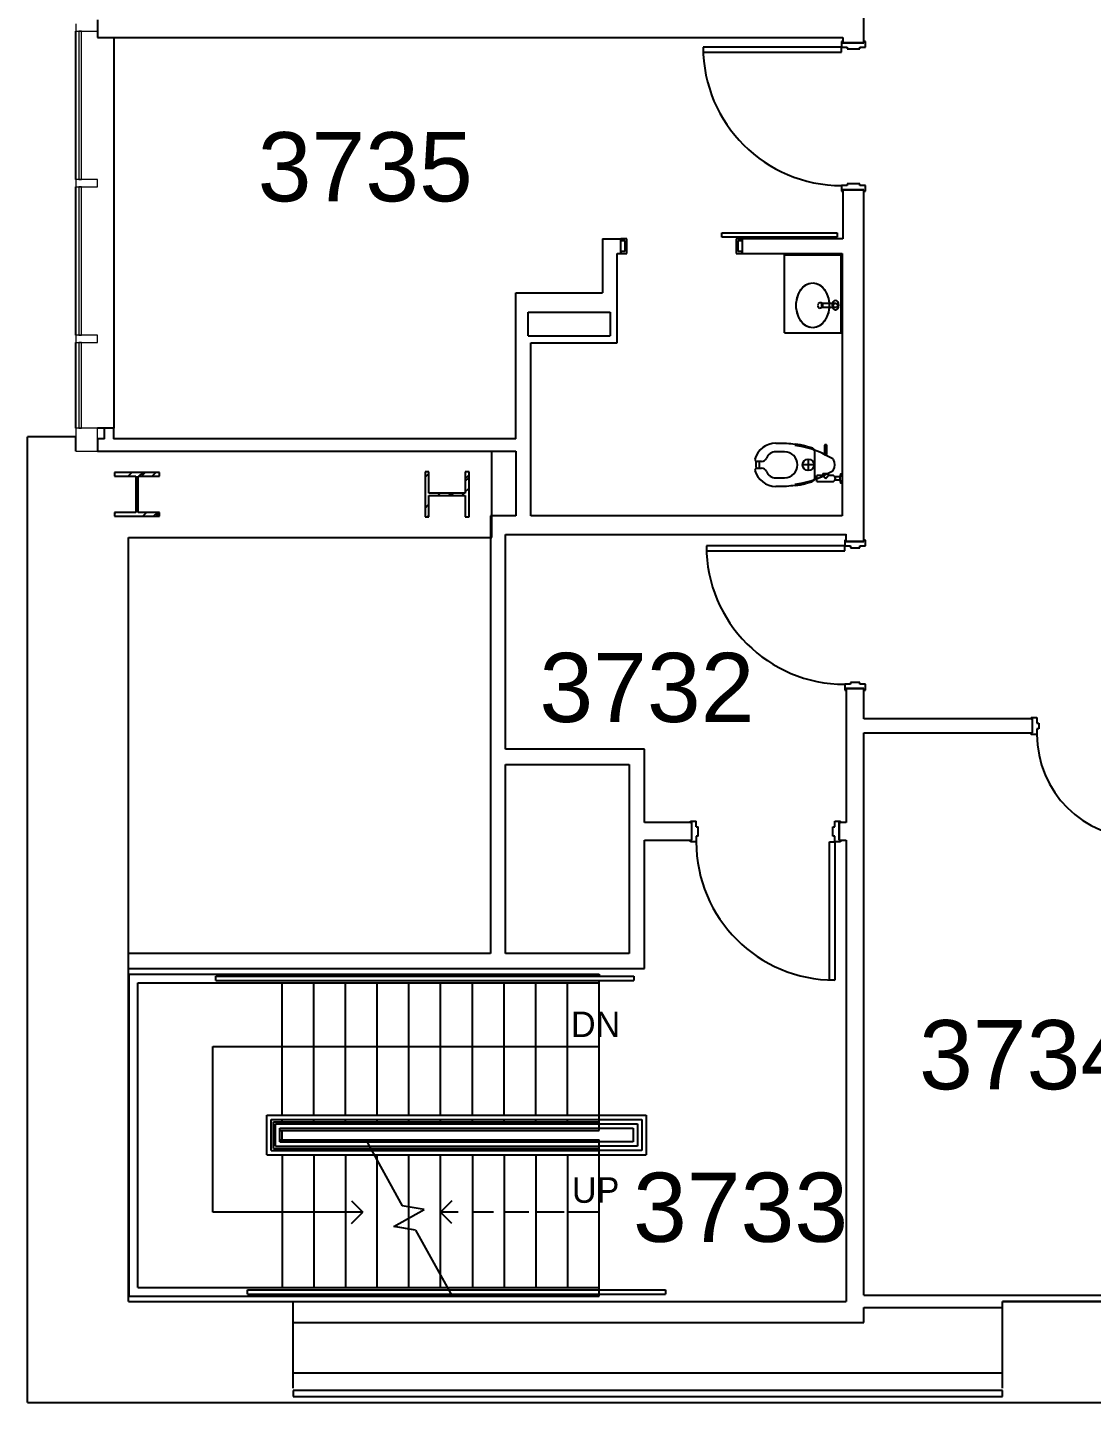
# Model space of a CAD drawing. Header units: inches. Extents: x -1169 to 5569, y -44 to 4300.
# Drawn here: x -59.4 to 309.5, y 2068.1 to 2545 of the extents above; entities that cross this region are included whole.
import ezdxf

# ---------------------------------------------------------------- set-up
doc = ezdxf.new("R2010")
doc.units = ezdxf.units.IN
doc.header["$LTSCALE"] = 96
doc.header["$MEASUREMENT"] = 0
for name, color, linetype in [('A-ANNO-ROOM', 4, 'CONTINUOUS'), ('A-ANNO-TEXT', 4, 'CONTINUOUS'), ('A-COLS', 5, 'CONTINUOUS'), ('A-DOOR', 2, 'CONTINUOUS'), ('A-FLOR-HRAL', 1, 'CONTINUOUS'), ('A-FLOR-PFIX', 2, 'CONTINUOUS'), ('A-FLOR-STRS', 2, 'CONTINUOUS'), ('A-GLAZ', 2, 'CONTINUOUS'), ('A-WALL-FULL', 6, 'CONTINUOUS')]:
    doc.layers.add(name, color=color, linetype=linetype)
doc.styles.add('AE-106$0$Standard', font='txt')
doc.styles.add('Arial', font='arial.ttf')

msp = doc.modelspace()

# ---------------------------------------------------------------- linework, layer by layer
at = {"layer": 'A-ANNO-TEXT'}
for p, q in [((4.83, 2191.58), (138.83, 2191.58)), ((4.83, 2134.08), (4.83, 2191.58)), ((52.92, 2137.97), (56.81, 2134.08)), ((87.72, 2137.97), (83.83, 2134.08)), ((56.81, 2134.08), (4.83, 2134.08)), ((52.92, 2130.19), (56.81, 2134.08)), ((87.72, 2130.19), (83.83, 2134.08)), ((89.94, 2134.08), (83.83, 2134.08)), ((102.16, 2134.08), (94.83, 2134.08)), ((114.38, 2134.08), (105.83, 2134.08)), ((126.61, 2134.08), (116.83, 2134.08)), ((138.83, 2134.08), (127.83, 2134.08))]:
    msp.add_line(p, q, dxfattribs=at)
at = {"layer": 'A-COLS'}
for p, q in [((-13.6, 2390.69), (-29.25, 2390.69)), ((-29.25, 2390.69), (-29.25, 2389.38)), ((-24.53, 2389.38), (-23.22, 2390.69)), ((-20.79, 2389.38), (-19.48, 2390.69)), ((-19.92, 2389.38), (-18.61, 2390.69)), ((-16.18, 2389.38), (-14.88, 2390.69)), ((-13.6, 2389.38), (-13.6, 2390.69)), ((78.47, 2390.9), (78.47, 2375.25)), ((79.78, 2390.9), (78.47, 2390.9)), ((78.47, 2389), (79.78, 2390.3)), ((79.78, 2383.49), (79.78, 2390.9)), ((93.69, 2390.9), (92.38, 2390.9)), ((92.38, 2390.9), (92.38, 2383.49)), ((92.38, 2388.51), (93.69, 2389.81)), ((93.69, 2375.25), (93.69, 2390.9)), ((-29.25, 2389.38), (-21.84, 2389.38)), ((-21.84, 2389.38), (-21.84, 2376.78)), ((-21.84, 2388.33), (-21.01, 2389.16)), ((-21.84, 2387.46), (-21.01, 2388.29)), ((-21.01, 2376.78), (-21.01, 2389.38)), ((-21.01, 2389.38), (-13.6, 2389.38)), ((92.38, 2387.63), (93.69, 2388.94)), ((92.38, 2383.9), (93.69, 2385.21)), ((-21.84, 2383.73), (-21.01, 2384.55)), ((92.38, 2383.49), (79.78, 2383.49)), ((79.78, 2375.25), (79.78, 2382.66)), ((79.78, 2382.66), (92.38, 2382.66)), ((82.8, 2382.66), (83.63, 2383.49)), ((86.54, 2382.66), (87.36, 2383.49)), ((87.41, 2382.66), (88.24, 2383.49)), ((91.14, 2382.66), (91.97, 2383.49)), ((92.38, 2382.66), (92.38, 2375.25)), ((-21.84, 2376.78), (-29.25, 2376.78)), ((-29.25, 2376.78), (-29.25, 2375.47)), ((-29.25, 2376.32), (-28.79, 2376.78)), ((-29.25, 2375.47), (-13.6, 2375.47)), ((-13.6, 2376.78), (-21.01, 2376.78)), ((-19.43, 2375.47), (-18.12, 2376.78)), ((-15.69, 2375.47), (-14.39, 2376.78)), ((-14.82, 2375.47), (-13.6, 2376.69)), ((-13.6, 2375.47), (-13.6, 2376.78)), ((78.47, 2378.33), (79.78, 2379.64)), ((78.47, 2375.25), (79.78, 2375.25)), ((79.13, 2375.25), (79.78, 2375.9)), ((92.38, 2375.25), (93.69, 2375.25))]:
    msp.add_line(p, q, dxfattribs=at)
at = {"layer": 'A-DOOR'}
for p, q in [((174.83, 2538.2), (174.83, 2536.45)), ((222.83, 2538.2), (174.83, 2538.2)), ((223.33, 2540.2), (222.83, 2540.2)), ((222.83, 2540.2), (222.83, 2538.2)), ((222.83, 2536.45), (222.83, 2538.2)), ((222.83, 2538.2), (224.76, 2538.2)), ((223.33, 2539.7), (223.33, 2540.2)), ((230.58, 2539.7), (223.33, 2539.7)), ((224.76, 2538.2), (224.76, 2537.58)), ((224.76, 2537.58), (229.14, 2537.58)), ((229.14, 2537.58), (229.14, 2538.2)), ((229.14, 2538.2), (231.08, 2538.2)), ((231.08, 2540.2), (230.58, 2540.2)), ((230.58, 2540.2), (230.58, 2539.7)), ((231.08, 2538.2), (231.08, 2540.2)), ((174.83, 2536.45), (222.83, 2536.45)), ((224.76, 2490.2), (222.83, 2490.2)), ((222.83, 2490.2), (222.83, 2488.2)), ((229.14, 2490.83), (224.76, 2490.83)), ((224.76, 2490.83), (224.76, 2490.2)), ((229.14, 2490.2), (229.14, 2490.83)), ((231.08, 2490.2), (229.14, 2490.2)), ((231.08, 2488.2), (231.08, 2490.2)), ((222.83, 2488.2), (223.33, 2488.2)), ((223.33, 2488.2), (223.33, 2488.7)), ((223.33, 2488.7), (230.58, 2488.7)), ((230.58, 2488.7), (230.58, 2488.2)), ((230.58, 2488.2), (231.08, 2488.2)), ((148.33, 2471.76), (146.33, 2471.76)), ((146.33, 2471.76), (146.33, 2471.14)), ((146.33, 2471.14), (147.7, 2471.14)), ((147.7, 2471.14), (147.7, 2467.26)), ((148.33, 2466.64), (148.33, 2471.76)), ((181.33, 2472.26), (181.33, 2473.76)), ((181.33, 2473.76), (221.33, 2473.76)), ((221.33, 2472.26), (181.33, 2472.26)), ((188.33, 2471.76), (186.33, 2471.76)), ((186.33, 2471.76), (186.33, 2466.64)), ((186.95, 2467.26), (186.95, 2471.14)), ((186.95, 2471.14), (188.33, 2471.14)), ((188.33, 2471.14), (188.33, 2471.76)), ((188.33, 2471.08), (188.33, 2471.7)), ((221.33, 2473.76), (221.33, 2472.26)), ((147.7, 2467.26), (146.33, 2467.26)), ((146.33, 2467.26), (146.33, 2466.64)), ((146.33, 2466.64), (148.33, 2466.64)), ((186.33, 2466.64), (188.33, 2466.64)), ((188.33, 2467.26), (186.95, 2467.26)), ((188.33, 2466.64), (188.33, 2467.26)), ((224.45, 2367.2), (223.95, 2367.2)), ((223.95, 2367.2), (223.95, 2365.2)), ((224.45, 2366.7), (224.45, 2367.2)), ((230.58, 2366.7), (224.45, 2366.7)), ((231.08, 2367.2), (230.58, 2367.2)), ((230.58, 2367.2), (230.58, 2366.7)), ((231.08, 2365.2), (231.08, 2367.2)), ((175.95, 2365.2), (175.95, 2363.45)), ((223.95, 2365.2), (175.95, 2365.2)), ((175.95, 2363.45), (223.95, 2363.45)), ((223.95, 2363.45), (223.95, 2365.2)), ((223.95, 2365.2), (225.89, 2365.2)), ((225.89, 2365.2), (225.89, 2364.58)), ((225.89, 2364.58), (229.14, 2364.58)), ((229.14, 2364.58), (229.14, 2365.2)), ((229.14, 2365.2), (231.08, 2365.2)), ((225.89, 2317.2), (223.95, 2317.2)), ((223.95, 2317.2), (223.95, 2315.2)), ((223.95, 2315.2), (224.45, 2315.2)), ((224.45, 2315.2), (224.45, 2315.7)), ((224.45, 2315.7), (230.58, 2315.7)), ((229.14, 2317.83), (225.89, 2317.83)), ((225.89, 2317.83), (225.89, 2317.2)), ((229.14, 2317.2), (229.14, 2317.83)), ((231.08, 2317.2), (229.14, 2317.2)), ((230.58, 2315.7), (230.58, 2315.2)), ((230.58, 2315.2), (231.08, 2315.2)), ((231.08, 2315.2), (231.08, 2317.2)), ((288.58, 2305.7), (288.58, 2305.2)), ((288.58, 2305.7), (290.58, 2305.7)), ((288.58, 2305.2), (289.08, 2305.2)), ((289.08, 2300.33), (289.08, 2305.2)), ((290.58, 2305.7), (290.58, 2303.76)), ((290.58, 2303.76), (291.2, 2303.76)), ((291.2, 2303.76), (291.2, 2301.76)), ((288.58, 2300.33), (289.08, 2300.33)), ((288.58, 2299.83), (288.58, 2300.33)), ((290.58, 2299.83), (288.58, 2299.83)), ((290.58, 2301.76), (290.58, 2299.83)), ((291.2, 2301.76), (290.58, 2301.76)), ((170.45, 2269.2), (170.45, 2269.7)), ((170.45, 2269.7), (172.45, 2269.7)), ((170.45, 2269.2), (170.95, 2269.2)), ((170.95, 2263.08), (170.95, 2269.2)), ((172.45, 2267.76), (172.45, 2269.7)), ((172.45, 2267.76), (173.08, 2267.76)), ((173.08, 2264.51), (173.08, 2267.76)), ((219.83, 2264.51), (219.83, 2267.76)), ((219.83, 2267.76), (220.45, 2267.76)), ((220.45, 2267.76), (220.45, 2269.7)), ((220.45, 2269.7), (222.45, 2269.7)), ((221.95, 2263.08), (221.95, 2269.2)), ((221.95, 2269.2), (222.45, 2269.2)), ((222.45, 2269.2), (222.45, 2269.7)), ((170.45, 2263.08), (170.95, 2263.08)), ((170.45, 2262.58), (170.45, 2263.08)), ((172.45, 2262.58), (170.45, 2262.58)), ((172.45, 2264.51), (172.45, 2262.58)), ((173.08, 2264.51), (172.45, 2264.51)), ((218.7, 2262.58), (220.45, 2262.58)), ((218.7, 2214.58), (218.7, 2262.58)), ((220.45, 2264.51), (219.83, 2264.51)), ((220.45, 2262.58), (220.45, 2264.51)), ((220.45, 2262.58), (220.45, 2214.58)), ((222.45, 2262.58), (220.45, 2262.58)), ((221.95, 2263.08), (222.45, 2263.08)), ((222.45, 2263.08), (222.45, 2262.58)), ((220.45, 2214.58), (218.7, 2214.58))]:
    msp.add_line(p, q, dxfattribs=at)
for centre, radius in [((222.83, 2538.2), 48), ((222.83, 2538.2), 48), ((223.95, 2365.2), 48), ((223.95, 2365.2), 48), ((326.58, 2299.83), 36), ((326.58, 2299.83), 36), ((220.45, 2262.58), 48), ((220.45, 2262.58), 48)]:
    msp.add_arc(centre, radius, 180, 270, dxfattribs=at)
at = {"layer": 'A-FLOR-HRAL'}
for p, q in [((5.83, 2215.95), (150.83, 2215.95)), ((5.83, 2214.45), (5.83, 2215.95)), ((5.83, 2214.45), (150.83, 2214.45)), ((150.83, 2215.95), (150.83, 2214.45)), ((23.58, 2167.7), (155.08, 2167.7)), ((23.58, 2153.95), (23.58, 2167.7)), ((25.08, 2166.2), (153.58, 2166.2)), ((25.08, 2155.45), (25.08, 2166.2)), ((153.58, 2166.2), (153.58, 2155.45)), ((155.08, 2167.7), (155.08, 2153.95)), ((26.58, 2164.7), (152.08, 2164.7)), ((26.58, 2156.95), (26.58, 2164.7)), ((28.08, 2163.2), (150.58, 2163.2)), ((28.08, 2158.45), (28.08, 2163.2)), ((150.58, 2163.2), (150.58, 2158.45)), ((152.08, 2164.7), (152.08, 2156.95)), ((26.58, 2156.95), (138.83, 2156.95)), ((28.08, 2158.45), (138.83, 2158.45)), ((150.58, 2158.45), (138.83, 2158.45)), ((152.08, 2156.95), (138.83, 2156.95)), ((23.58, 2153.95), (138.83, 2153.95)), ((25.08, 2155.45), (138.83, 2155.45)), ((153.58, 2155.45), (138.83, 2155.45)), ((138.83, 2153.95), (155.08, 2153.95)), ((16.83, 2107.2), (161.83, 2107.2)), ((16.83, 2105.7), (16.83, 2107.2)), ((16.83, 2105.7), (161.83, 2105.7)), ((161.83, 2107.2), (161.83, 2105.7))]:
    msp.add_line(p, q, dxfattribs=at)
at = {"layer": 'A-FLOR-PFIX'}
for p, q in [((203.08, 2439.14), (203.08, 2466.64)), ((203.08, 2466.14), (222.58, 2466.14)), ((222.58, 2466.14), (222.58, 2439.14)), ((210.5, 2455.75), (211.64, 2456.25)), ((211.46, 2456.19), (211.71, 2456.27)), ((211.64, 2456.25), (212.83, 2456.42)), ((212.83, 2456.42), (214.02, 2456.25)), ((214.02, 2456.25), (215.15, 2455.75)), ((207.39, 2451.04), (207.87, 2452.53)), ((207.87, 2452.53), (208.58, 2453.85)), ((208.58, 2453.85), (209.46, 2454.93)), ((209.46, 2454.93), (210.5, 2455.75)), ((215.15, 2455.75), (216.19, 2454.93)), ((216.19, 2454.93), (217.08, 2453.85)), ((217.08, 2453.85), (217.78, 2452.53)), ((217.78, 2452.53), (218.26, 2451.04)), ((207.14, 2449.45), (207.39, 2451.04)), ((207.14, 2447.83), (207.14, 2449.45)), ((207.39, 2446.24), (207.14, 2447.83)), ((214.84, 2449.32), (215.32, 2449.6)), ((215.32, 2449.6), (215.8, 2449.6)), ((215.52, 2447.65), (215.37, 2447.66)), ((215.92, 2447.8), (215.52, 2447.65)), ((215.8, 2449.6), (216.15, 2449.42)), ((216.27, 2448.33), (215.92, 2447.8)), ((215.97, 2449.39), (220.72, 2449.39)), ((215.97, 2447.89), (215.97, 2449.39)), ((220.72, 2447.89), (215.97, 2447.89)), ((216.15, 2449.42), (216.28, 2449.24)), ((216.28, 2449.24), (216.27, 2448.33)), ((218.26, 2451.04), (218.51, 2449.45)), ((218.51, 2447.83), (218.26, 2446.24)), ((218.51, 2449.45), (218.51, 2447.83)), ((207.87, 2444.75), (207.39, 2446.24)), ((208.58, 2443.43), (207.87, 2444.75)), ((209.46, 2442.34), (208.58, 2443.43)), ((210.5, 2441.53), (209.46, 2442.34)), ((216.19, 2442.34), (215.15, 2441.53)), ((217.08, 2443.43), (216.19, 2442.34)), ((217.78, 2444.75), (217.08, 2443.43)), ((218.26, 2446.24), (217.78, 2444.75)), ((203.08, 2439.14), (223.08, 2439.14)), ((211.64, 2441.03), (210.5, 2441.53)), ((211.71, 2441.01), (211.46, 2441.08)), ((212.83, 2440.86), (211.64, 2441.03)), ((214.02, 2441.03), (212.83, 2440.86)), ((215.15, 2441.53), (214.02, 2441.03)), ((200.06, 2400.83), (203.79, 2400.83)), ((216.96, 2400.19), (216.96, 2397.04)), ((217.59, 2400.28), (217.04, 2400.28)), ((217.67, 2400.19), (217.67, 2397.04)), ((195.1, 2394.47), (193.6, 2394.47)), ((203.06, 2397.83), (200.06, 2397.83)), ((211.31, 2395.33), (211.31, 2391.33)), ((213.41, 2397.89), (213.41, 2388.77)), ((219.78, 2395.37), (217.31, 2396.69)), ((217.92, 2396.43), (217.81, 2396.43)), ((193.6, 2392.19), (195.1, 2392.19)), ((213.31, 2393.33), (209.31, 2393.33)), ((216.31, 2389.58), (214.31, 2389.58)), ((214.31, 2389.44), (214.31, 2389.58)), ((216.31, 2390.33), (216.31, 2389.58)), ((216.31, 2390.33), (216.6, 2390.33)), ((216.6, 2390.33), (216.81, 2390.33)), ((216.81, 2390.33), (217.05, 2390.33)), ((217.05, 2390.33), (217.57, 2390.33)), ((217.31, 2389.96), (219.78, 2391.29)), ((217.57, 2390.33), (218.02, 2390.33)), ((218.02, 2390.33), (218.18, 2390.33)), ((218.18, 2390.33), (218.31, 2390.33)), ((218.31, 2389.58), (218.31, 2390.33)), ((220.07, 2389.58), (218.31, 2389.58)), ((218.36, 2390.29), (218.36, 2390.52)), ((223.06, 2390.13), (222.7, 2390.13)), ((200.06, 2388.83), (203.06, 2388.83)), ((203.79, 2385.83), (200.06, 2385.83)), ((214.31, 2389.08), (214.31, 2389.44)), ((214.31, 2388.84), (214.31, 2389.08)), ((214.31, 2388.58), (214.31, 2388.84)), ((214.31, 2388.32), (214.31, 2388.58)), ((214.31, 2387.87), (214.31, 2388.32)), ((214.31, 2387.58), (214.31, 2387.87)), ((214.31, 2387.58), (220.06, 2387.58)), ((222.31, 2389.2), (220.49, 2389.2)), ((222.31, 2387.95), (220.49, 2387.95)), ((222.31, 2387.95), (222.31, 2389.2)), ((223.06, 2387.02), (222.7, 2387.02))]:
    msp.add_line(p, q, dxfattribs=at)
for centre, radius in [((220.72, 2448.64), 0.75), ((211.31, 2393.33), 2)]:
    msp.add_circle(centre, radius, dxfattribs=at)
for centre, radius, start, end in [((215.58, 2448.64), 1, 181.4853, 252), ((215.58, 2448.64), 1, 152.4389, 170.9999), ((200.06, 2393.33), 7.5, 90, 165.1121), ((233.63, 2659.25), 260.14, 263.4139, 264.0565), ((203.44, 2370.9), 29.29, 61.7358, 83.7352), ((203.44, 2370.9), 29.79, 76.1737, 83.7352), ((217.07, 2400.17), 0.116, 108.3864, 173.6136), ((217.55, 2400.17), 0.116, 6.3864, 71.6136), ((193.6, 2395.25), 0.787, 180, 270), ((200.06, 2393.33), 7, 169.5998, 190.4002), ((200.69, 2393.33), 6.45, 169.8161, 190.1839), ((195.1, 2396.26), 1.79, 270, 338.2237), ((200.06, 2394.28), 3.55, 90, 158.2237), ((203.06, 2393.33), 4.5, 270, 90), ((217.13, 2397.04), 0.173, 181.0648, 237.0648), ((216.92, 2396.8), 0.149, 2.3253, 41.3398), ((217.7, 2396.8), 0.149, 138.6602, 221.3398), ((217.49, 2397.04), 0.173, 302.9352, 358.9352), ((217.15, 2396.32), 0.58, 16.8881, 41.3398), ((217.66, 2396.01), 0.488, 35.7408, 58.3112), ((219.31, 2394.48), 1, 39.5594, 61.7358), ((216.88, 2393.33), 3.67, 330.8866, 29.3), ((193.6, 2391.4), 0.787, 90, 180), ((200.06, 2393.33), 7.5, 194.8879, 270), ((195.1, 2390.39), 1.79, 21.7763, 90), ((200.06, 2392.37), 3.55, 201.7763, 270), ((203.44, 2415.75), 29.29, 276.2648, 298.2642), ((218.12, 2390.51), 0.33, 305.0019, 317.2424), ((219.31, 2392.17), 1, 298.2642, 320.968), ((219.57, 2388.58), 1.12, 296.3464, 63.5621), ((224.67, 2389.2), 2.36, 163.2822, 180), ((222.75, 2389.78), 0.358, 98.7178, 163.2822), ((233.63, 2127.4), 260.14, 95.9435, 96.5861), ((203.44, 2415.75), 29.79, 276.2648, 283.8263), ((224.67, 2387.95), 2.36, 180, 196.7178), ((222.75, 2387.38), 0.358, 196.7178, 261.2822)]:
    msp.add_arc(centre, radius, start, end, dxfattribs=at)
msp.add_ellipse((220.73, 2448.68), major_axis=(0, 1.75), ratio=0.571429, dxfattribs=at)
msp.add_ellipse((218.17, 2391.35), major_axis=(0, -1.12), ratio=0.5, start_param=0.260484, end_param=0.3552, dxfattribs=at)
for points, knots in [([(210.43, 2455.7), (210.78, 2455.92), (211.16, 2456.13), (211.56, 2456.22), (211.59, 2456.23)], [5.8415235, 5.8415235, 5.8415235, 5.8415235, 6.0415243, 6.0587858, 6.0587858, 6.0587858, 6.0587858]), ([(214.06, 2456.23), (214.1, 2456.23), (214.49, 2456.1), (214.88, 2455.92), (215.22, 2455.7)], [0.2243995, 0.2243995, 0.2243995, 0.2243995, 0.241661, 0.4416618, 0.4416618, 0.4416618, 0.4416618]), ([(207.31, 2450.69), (207.36, 2450.94), (207.44, 2451.27), (207.53, 2451.58), (207.56, 2451.66)], [4.9749558, 4.9749558, 4.9749558, 4.9749558, 5.0748804, 5.1046577, 5.1046577, 5.1046577, 5.1046577]), ([(207.77, 2452.26), (207.88, 2452.56), (208.03, 2452.87), (208.18, 2453.17), (208.2, 2453.2)], [5.1895316, 5.1895316, 5.1895316, 5.1895316, 5.3165414, 5.3302301, 5.3302301, 5.3302301, 5.3302301]), ([(208.46, 2453.66), (208.65, 2453.97), (208.86, 2454.26), (209.08, 2454.52), (209.08, 2454.52)], [5.4048623, 5.4048623, 5.4048623, 5.4048623, 5.5582024, 5.5583845, 5.5583845, 5.5583845, 5.5583845]), ([(209.37, 2454.83), (209.64, 2455.11), (209.98, 2455.39), (210.34, 2455.65), (210.4, 2455.69)], [5.6220806, 5.6220806, 5.6220806, 5.6220806, 5.7998634, 5.8343864, 5.8343864, 5.8343864, 5.8343864]), ([(215.25, 2455.68), (215.31, 2455.64), (215.67, 2455.4), (216.01, 2455.11), (216.28, 2454.83)], [0.448799, 0.448799, 0.448799, 0.448799, 0.4833219, 0.6611047, 0.6611047, 0.6611047, 0.6611047]), ([(216.57, 2454.52), (216.57, 2454.52), (216.79, 2454.25), (217, 2453.97), (217.19, 2453.66)], [0.7248008, 0.7248008, 0.7248008, 0.7248008, 0.7249829, 0.878323, 0.878323, 0.878323, 0.878323]), ([(217.45, 2453.2), (217.47, 2453.17), (217.63, 2452.87), (217.77, 2452.56), (217.88, 2452.26)], [0.9529552, 0.9529552, 0.9529552, 0.9529552, 0.9666439, 1.0936537, 1.0936537, 1.0936537, 1.0936537]), ([(218.09, 2451.66), (218.12, 2451.58), (218.21, 2451.27), (218.29, 2450.94), (218.34, 2450.69)], [1.1785276, 1.1785276, 1.1785276, 1.1785276, 1.2083049, 1.3082295, 1.3082295, 1.3082295, 1.3082295]), ([(207.11, 2449.01), (207.12, 2449.21), (207.14, 2449.53), (207.18, 2449.85), (207.19, 2449.98)], [4.7595613, 4.7595613, 4.7595613, 4.7595613, 4.8332195, 4.883074, 4.883074, 4.883074, 4.883074]), ([(207.19, 2447.3), (207.18, 2447.43), (207.14, 2447.75), (207.12, 2448.07), (207.11, 2448.27)], [4.541704, 4.541704, 4.541704, 4.541704, 4.5915585, 4.6652167, 4.6652167, 4.6652167, 4.6652167]), ([(218.46, 2449.98), (218.48, 2449.85), (218.51, 2449.53), (218.53, 2449.21), (218.54, 2449.01)], [1.4001113, 1.4001113, 1.4001113, 1.4001113, 1.4499658, 1.523624, 1.523624, 1.523624, 1.523624]), ([(218.54, 2448.27), (218.53, 2448.07), (218.51, 2447.75), (218.48, 2447.43), (218.46, 2447.3)], [1.6179686, 1.6179686, 1.6179686, 1.6179686, 1.6916268, 1.7414813, 1.7414813, 1.7414813, 1.7414813]), ([(207.56, 2445.62), (207.53, 2445.69), (207.44, 2446.01), (207.36, 2446.34), (207.31, 2446.59)], [4.3201203, 4.3201203, 4.3201203, 4.3201203, 4.3498975, 4.4498221, 4.4498221, 4.4498221, 4.4498221]), ([(208.2, 2444.08), (208.18, 2444.11), (208.02, 2444.41), (207.88, 2444.72), (207.77, 2445.02)], [4.0945479, 4.0945479, 4.0945479, 4.0945479, 4.1082365, 4.2352464, 4.2352464, 4.2352464, 4.2352464]), ([(209.08, 2442.76), (209.08, 2442.76), (208.86, 2443.03), (208.65, 2443.31), (208.46, 2443.62)], [3.8663935, 3.8663935, 3.8663935, 3.8663935, 3.8665756, 4.0199157, 4.0199157, 4.0199157, 4.0199157]), ([(210.4, 2441.6), (210.34, 2441.64), (209.98, 2441.88), (209.64, 2442.17), (209.37, 2442.45)], [3.5903916, 3.5903916, 3.5903916, 3.5903916, 3.6249146, 3.8026973, 3.8026973, 3.8026973, 3.8026973]), ([(216.28, 2442.45), (216.01, 2442.17), (215.67, 2441.89), (215.31, 2441.63), (215.26, 2441.59)], [2.480488, 2.480488, 2.480488, 2.480488, 2.6582707, 2.6927937, 2.6927937, 2.6927937, 2.6927937]), ([(217.19, 2443.62), (217, 2443.31), (216.79, 2443.02), (216.57, 2442.76), (216.57, 2442.76)], [2.2632696, 2.2632696, 2.2632696, 2.2632696, 2.4166097, 2.4167919, 2.4167919, 2.4167919, 2.4167919]), ([(217.88, 2445.02), (217.77, 2444.72), (217.63, 2444.41), (217.47, 2444.11), (217.45, 2444.08)], [2.0479389, 2.0479389, 2.0479389, 2.0479389, 2.1749488, 2.1886374, 2.1886374, 2.1886374, 2.1886374]), ([(218.34, 2446.59), (218.29, 2446.34), (218.21, 2446.01), (218.12, 2445.69), (218.09, 2445.62)], [1.8333632, 1.8333632, 1.8333632, 1.8333632, 1.9332878, 1.963065, 1.963065, 1.963065, 1.963065]), ([(211.59, 2441.04), (211.56, 2441.05), (211.16, 2441.18), (210.78, 2441.36), (210.43, 2441.58)], [3.3659921, 3.3659921, 3.3659921, 3.3659921, 3.3832536, 3.5832545, 3.5832545, 3.5832545, 3.5832545]), ([(215.22, 2441.58), (214.88, 2441.36), (214.49, 2441.15), (214.1, 2441.06), (214.06, 2441.05)], [2.6999308, 2.6999308, 2.6999308, 2.6999308, 2.8999317, 2.9171932, 2.9171932, 2.9171932, 2.9171932]), ([(212.36, 2399.32), (212.48, 2399.28), (212.66, 2399.2), (212.86, 2399.06), (213, 2398.93), (213.12, 2398.78), (213.26, 2398.57), (213.38, 2398.27), (213.41, 2398.02), (213.41, 2397.89)], [0, 0, 0, 0, 0.2, 0.3, 0.4, 0.5, 0.6, 0.8, 1, 1, 1, 1]), ([(216.31, 2389.58), (216.31, 2389.58), (216.32, 2389.57), (216.33, 2389.56), (216.35, 2389.54), (216.37, 2389.52), (216.39, 2389.5), (216.42, 2389.47), (216.45, 2389.44), (216.48, 2389.41), (216.51, 2389.38), (216.55, 2389.34), (216.57, 2389.32), (216.59, 2389.3)], [0, 0, 0, 0, 0.0714286, 0.1071429, 0.1428571, 0.1785714, 0.2142857, 0.25, 0.2857143, 0.3214286, 0.3571429, 0.3928571, 0.4285713, 0.4285713, 0.4285713, 0.4285713]), ([(218.09, 2389.36), (218.1, 2389.37), (218.12, 2389.39), (218.15, 2389.42), (218.18, 2389.45), (218.21, 2389.47), (218.23, 2389.5), (218.26, 2389.52), (218.27, 2389.54), (218.28, 2389.55)], [0.625, 0.625, 0.625, 0.625, 0.65625, 0.6875, 0.71875, 0.75, 0.78125, 0.8125, 0.8749999, 0.8749999, 0.8749999, 0.8749999]), ([(213.41, 2388.77), (213.41, 2388.64), (213.39, 2388.45), (213.31, 2388.2), (213.23, 2388.05), (213.15, 2387.91), (213.08, 2387.82), (213.02, 2387.75), (212.95, 2387.68), (212.86, 2387.6), (212.75, 2387.52), (212.59, 2387.42), (212.45, 2387.36), (212.36, 2387.34)], [0, 0, 0, 0, 0.2, 0.3, 0.4, 0.475, 0.55, 0.5875, 0.625, 0.7, 0.775, 0.85, 1, 1, 1, 1]), ([(216.59, 2389.3), (216.6, 2389.29), (216.63, 2389.26), (216.68, 2389.21), (216.72, 2389.17), (216.75, 2389.14)], [0.4285714, 0.4285714, 0.4285714, 0.4285714, 0.4642857, 0.5, 0.5714284, 0.5714284, 0.5714284, 0.5714284]), ([(216.75, 2389.14), (216.77, 2389.12), (216.8, 2389.09), (216.85, 2389.03), (216.9, 2388.99), (216.93, 2388.96)], [0.5714286, 0.5714286, 0.5714286, 0.5714286, 0.6071429, 0.6428571, 0.7142855, 0.7142855, 0.7142855, 0.7142855]), ([(217.64, 2388.91), (217.67, 2388.94), (217.73, 2388.99), (217.78, 2389.05), (217.81, 2389.07)], [0.25, 0.25, 0.25, 0.25, 0.3125, 0.375, 0.375, 0.375, 0.375]), ([(217.81, 2389.07), (217.83, 2389.1), (217.87, 2389.14), (217.92, 2389.19), (217.94, 2389.21), (217.96, 2389.22)], [0.375, 0.375, 0.375, 0.375, 0.4375, 0.46875, 0.5, 0.5, 0.5, 0.5]), ([(217.96, 2389.22), (217.97, 2389.23), (217.99, 2389.26), (218.03, 2389.29), (218.06, 2389.33), (218.08, 2389.35), (218.09, 2389.36)], [0.5000002, 0.5000002, 0.5000002, 0.5000002, 0.53125, 0.5625, 0.59375, 0.625, 0.625, 0.625, 0.625])]:
    msp.add_open_spline(points, degree=3, knots=knots, dxfattribs=at)
for points in [[(210.56, 2399.82), (210.87, 2399.75), (211.47, 2399.59), (212.07, 2399.41), (212.36, 2399.32)], [(218.28, 2389.55), (218.29, 2389.56), (218.31, 2389.57), (218.31, 2389.58), (218.31, 2389.58)], [(212.36, 2387.34), (212.07, 2387.24), (211.47, 2387.07), (210.87, 2386.91), (210.56, 2386.83)], [(216.93, 2388.96), (216.99, 2388.9), (217.06, 2388.83), (217.12, 2388.77)], [(217.12, 2388.77), (217.18, 2388.71), (217.25, 2388.64), (217.31, 2388.58)], [(217.31, 2388.58), (217.37, 2388.63), (217.42, 2388.69), (217.48, 2388.75)], [(217.48, 2388.75), (217.54, 2388.8), (217.59, 2388.86), (217.64, 2388.91)]]:
    msp.add_open_spline(points, degree=3, dxfattribs=at)
at = {"layer": 'A-FLOR-STRS'}
for p, q in [((-24.17, 2104.95), (-24.17, 2216.7)), ((-24.17, 2216.7), (138.83, 2216.7)), ((-21.17, 2107.95), (-21.17, 2213.7)), ((-21.17, 2213.7), (138.83, 2213.7)), ((28.83, 2167.7), (28.83, 2213.7)), ((39.83, 2167.7), (39.83, 2213.7)), ((50.83, 2167.7), (50.83, 2213.7)), ((61.83, 2167.7), (61.83, 2213.7)), ((72.83, 2167.7), (72.83, 2213.7)), ((83.83, 2167.7), (83.83, 2213.7)), ((94.83, 2167.7), (94.83, 2213.7)), ((105.83, 2167.7), (105.83, 2213.7)), ((116.83, 2167.7), (116.83, 2213.7)), ((127.83, 2167.7), (127.83, 2213.7)), ((138.83, 2216.7), (138.83, 2215.95)), ((138.83, 2162.45), (138.83, 2214.45)), ((23.58, 2167.7), (155.08, 2167.7)), ((23.58, 2153.95), (23.58, 2167.7)), ((25.08, 2166.2), (153.58, 2166.2)), ((25.83, 2156.2), (25.83, 2165.45)), ((25.83, 2165.45), (138.83, 2165.45)), ((28.83, 2165.45), (28.83, 2166.2)), ((39.83, 2165.45), (39.83, 2166.2)), ((50.83, 2165.45), (50.83, 2166.2)), ((61.83, 2165.45), (61.83, 2166.2)), ((72.83, 2165.45), (72.83, 2166.2)), ((83.83, 2165.45), (83.83, 2166.2)), ((94.83, 2165.45), (94.83, 2166.2)), ((105.83, 2165.45), (105.83, 2166.2)), ((116.83, 2165.45), (116.83, 2166.2)), ((127.83, 2165.45), (127.83, 2166.2)), ((25.83, 2162.45), (26.58, 2162.45)), ((26.58, 2164.7), (152.08, 2164.7)), ((26.58, 2156.95), (26.58, 2164.7)), ((28.08, 2163.2), (150.58, 2163.2)), ((28.08, 2158.45), (28.08, 2163.2)), ((28.08, 2162.45), (138.83, 2162.45)), ((28.83, 2159.2), (28.83, 2162.45)), ((26.58, 2159.2), (25.83, 2159.2)), ((25.83, 2156.2), (138.83, 2156.2)), ((28.08, 2159.2), (138.83, 2159.2)), ((28.08, 2158.45), (138.83, 2158.45)), ((28.83, 2156.2), (28.83, 2155.45)), ((39.83, 2156.2), (39.83, 2155.45)), ((50.83, 2156.2), (50.83, 2155.45)), ((57.83, 2159.2), (70.5, 2136.28)), ((61.83, 2156.2), (61.83, 2155.45)), ((72.83, 2156.2), (72.83, 2155.45)), ((83.83, 2156.2), (83.83, 2155.45)), ((94.83, 2156.2), (94.83, 2155.45)), ((105.83, 2156.2), (105.83, 2155.45)), ((116.83, 2156.2), (116.83, 2155.45)), ((127.83, 2156.2), (127.83, 2155.45)), ((138.83, 2104.95), (138.83, 2159.2)), ((28.83, 2153.95), (28.83, 2107.95)), ((39.83, 2153.95), (39.83, 2107.95)), ((50.83, 2153.95), (50.83, 2107.95)), ((61.83, 2107.95), (61.83, 2153.95)), ((72.83, 2107.95), (72.83, 2153.95)), ((83.83, 2107.95), (83.83, 2153.95)), ((94.83, 2153.95), (94.83, 2107.95)), ((105.83, 2153.95), (105.83, 2107.95)), ((116.83, 2153.95), (116.83, 2107.95)), ((127.83, 2153.95), (127.83, 2107.95)), ((67.58, 2129.17), (78.08, 2134.98)), ((78.08, 2134.98), (70.5, 2136.28)), ((75.15, 2127.88), (67.58, 2129.17)), ((75.15, 2127.88), (87.83, 2104.95)), ((-24.17, 2104.95), (138.83, 2104.95)), ((-21.17, 2107.95), (138.83, 2107.95)), ((28.83, 2105.7), (87.41, 2105.7))]:
    msp.add_line(p, q, dxfattribs=at)
at = {"layer": 'A-GLAZ', "lineweight": 20, "extrusion": (0, 0, -1)}
for p, q in [((-42.67, 2546.26), (-42.67, 2543.76)), ((-42.67, 2543.76), (-35.17, 2543.76)), ((-35.17, 2543.76), (-35.17, 2546.26)), ((-35.17, 2492.26), (-42.67, 2492.26)), ((-42.67, 2492.26), (-42.67, 2489.76)), ((-42.67, 2489.76), (-35.17, 2489.76)), ((-35.17, 2489.76), (-35.17, 2492.26)), ((-35.17, 2438.26), (-42.67, 2438.26)), ((-42.67, 2438.26), (-42.67, 2435.76)), ((-35.17, 2435.76), (-35.17, 2438.26)), ((-42.67, 2435.76), (-35.17, 2435.76))]:
    msp.add_line(p, q, dxfattribs=at)
at = {"layer": 'A-GLAZ'}
for p, q in [((-42.67, 2492.26), (-42.67, 2543.76)), ((-29.42, 2406.08), (-29.42, 2541.58)), ((-42.67, 2438.26), (-42.67, 2489.76)), ((-42.67, 2406.08), (-42.67, 2435.76)), ((-29.42, 2406.08), (-35.17, 2406.08))]:
    msp.add_line(p, q, dxfattribs=at)
at = {"layer": 'A-GLAZ', "lineweight": 13}
for p, q in [((-40.67, 2543.76), (-41.67, 2543.76)), ((-41.67, 2543.76), (-41.67, 2492.26)), ((-40.67, 2492.26), (-40.67, 2543.76)), ((-41.67, 2492.26), (-40.67, 2492.26)), ((-40.67, 2489.76), (-41.67, 2489.76)), ((-41.67, 2489.76), (-41.67, 2438.26)), ((-40.67, 2438.26), (-40.67, 2489.76)), ((-41.67, 2438.26), (-40.67, 2438.26)), ((-40.67, 2435.76), (-41.67, 2435.76)), ((-41.67, 2435.76), (-41.67, 2406.08)), ((-40.67, 2406.08), (-40.67, 2435.76)), ((-41.67, 2406.08), (-40.67, 2406.08))]:
    msp.add_line(p, q, dxfattribs=at)
at = {"layer": 'A-GLAZ', "lineweight": 20}
for p, q in [((-35.17, 2406.08), (-42.67, 2406.08)), ((-42.67, 2406.08), (-42.67, 2398.08)), ((-35.17, 2398.08), (-35.17, 2406.08)), ((-42.67, 2398.08), (-35.17, 2398.08))]:
    msp.add_line(p, q, dxfattribs=at)
at = {"layer": 'A-WALL-FULL'}
for p, q in [((-35.17, 2547.7), (-35.17, 2541.58)), ((230.58, 2539.7), (230.58, 2549.58)), ((-35.17, 2541.58), (223.33, 2541.58)), ((223.33, 2541.58), (223.33, 2539.7)), ((223.33, 2539.7), (230.58, 2539.7)), ((223.33, 2488.7), (223.33, 2471.76)), ((230.58, 2488.7), (223.33, 2488.7)), ((230.58, 2466.64), (230.58, 2488.7)), ((139.95, 2471.76), (139.95, 2452.95)), ((139.95, 2471.76), (146.33, 2471.76)), ((146.33, 2466.64), (146.33, 2471.76)), ((223.33, 2471.76), (188.33, 2471.76)), ((188.33, 2471.76), (188.33, 2466.64)), ((145.08, 2466.64), (146.33, 2466.64)), ((145.08, 2435.58), (145.08, 2466.64)), ((145.08, 2435.58), (145.08, 2466.58)), ((188.33, 2466.64), (223.08, 2466.64)), ((223.08, 2466.64), (223.08, 2375.58)), ((230.58, 2375.33), (230.58, 2466.64)), ((109.95, 2452.95), (139.95, 2452.95)), ((109.95, 2452.95), (114.2, 2452.95)), ((109.95, 2435.58), (109.95, 2452.95)), ((114.2, 2446.33), (142.58, 2446.33)), ((114.2, 2438.08), (114.2, 2446.33)), ((114.2, 2446.33), (142.58, 2446.33)), ((142.58, 2446.33), (142.58, 2438.08)), ((142.58, 2446.33), (142.58, 2438.08)), ((109.95, 2402.33), (109.95, 2438.08)), ((114.2, 2438.08), (142.58, 2438.08)), ((115.08, 2435.58), (145.08, 2435.58)), ((115.08, 2375.58), (115.08, 2435.58)), ((-32.67, 2402.33), (-32.67, 2406.08)), ((-29.55, 2406.08), (-29.55, 2402.33)), ((-42.67, 2403.08), (-59.42, 2403.08)), ((-59.42, 2068.08), (-59.42, 2403.08)), ((-42.67, 2398.08), (-42.67, 2403.08)), ((-32.67, 2402.33), (-35.17, 2402.33)), ((-35.17, 2402.33), (-35.17, 2398.08)), ((109.95, 2402.33), (-29.55, 2402.33)), ((-35.17, 2398.08), (109.95, 2398.08)), ((101.58, 2368.08), (101.58, 2398.08)), ((109.95, 2398.08), (109.95, 2375.58)), ((101.08, 2375.58), (101.08, 2223.83)), ((109.95, 2375.58), (101.08, 2375.58)), ((223.08, 2375.58), (115.08, 2375.58)), ((230.58, 2366.7), (230.58, 2375.64)), ((230.58, 2375.33), (230.58, 2375.33)), ((-24.42, 2368.08), (101.58, 2368.08)), ((-24.42, 2103.08), (-24.42, 2368.08)), ((106.33, 2294.64), (106.33, 2369.2)), ((106.33, 2369.2), (224.45, 2369.2)), ((224.45, 2366.7), (224.45, 2369.26)), ((224.45, 2366.7), (230.58, 2366.7)), ((224.45, 2315.7), (224.45, 2269.2)), ((230.58, 2315.7), (224.45, 2315.7)), ((230.58, 2305.2), (230.58, 2315.7)), ((289.08, 2305.2), (230.58, 2305.2)), ((289.08, 2300.33), (289.08, 2305.2)), ((230.58, 2105.33), (230.58, 2300.33)), ((230.58, 2300.33), (289.08, 2300.33)), ((154.45, 2294.64), (106.33, 2294.64)), ((154.45, 2269.2), (154.45, 2294.64)), ((106.33, 2223.83), (106.33, 2289.39)), ((106.33, 2289.39), (149.2, 2289.39)), ((149.2, 2289.39), (149.2, 2223.83)), ((170.95, 2269.2), (154.45, 2269.2)), ((170.95, 2263.08), (170.95, 2269.2)), ((224.45, 2269.2), (221.95, 2269.2)), ((221.95, 2269.2), (221.95, 2263.08)), ((154.45, 2218.58), (154.45, 2263.08)), ((154.45, 2263.08), (170.95, 2263.08)), ((221.95, 2263.08), (224.45, 2263.08)), ((224.45, 2263.08), (224.45, 2103.08)), ((101.08, 2223.83), (-24.42, 2223.83)), ((149.2, 2223.83), (106.33, 2223.83)), ((-24.42, 2218.58), (154.45, 2218.58)), ((230.58, 2105.33), (345.33, 2105.33)), ((-24.42, 2103.08), (224.45, 2103.08)), ((32.72, 2073.08), (32.72, 2103.08)), ((230.58, 2095.83), (230.58, 2101.08)), ((230.58, 2101.08), (278.58, 2101.08)), ((278.58, 2103.08), (347.58, 2103.08)), ((347.58, 2103.08), (278.58, 2103.08)), ((278.58, 2073.08), (278.58, 2103.08)), ((32.72, 2095.83), (230.58, 2095.83)), ((278.58, 2078.2), (32.72, 2078.2)), ((278.58, 2072.2), (32.72, 2072.2)), ((32.72, 2072.2), (32.72, 2070.2)), ((32.72, 2070.2), (278.58, 2070.2)), ((278.58, 2070.2), (278.58, 2072.2)), ((-59.42, 2068.08), (382.58, 2068.08))]:
    msp.add_line(p, q, dxfattribs=at)

# ---------------------------------------------------------------- texts
at = {"layer": 'A-ANNO-ROOM', "style": 'Arial'}
for s, p in [('3735', (20.39, 2484.71)), ('3732', (118.06, 2304.1)), ('3734', (249.71, 2176.72)), ('3733', (150.53, 2123.8))]:
    msp.add_text(s, height=24, dxfattribs=at).set_placement(p)
at = {"layer": 'A-ANNO-TEXT', "style": 'AE-106$0$Standard'}
for s, p in [('DN', (129.01, 2194.84)), ('UP', (129.34, 2137.34))]:
    msp.add_text(s, height=8.852, dxfattribs=at).set_placement(p)

doc.saveas('drawing.dxf')
